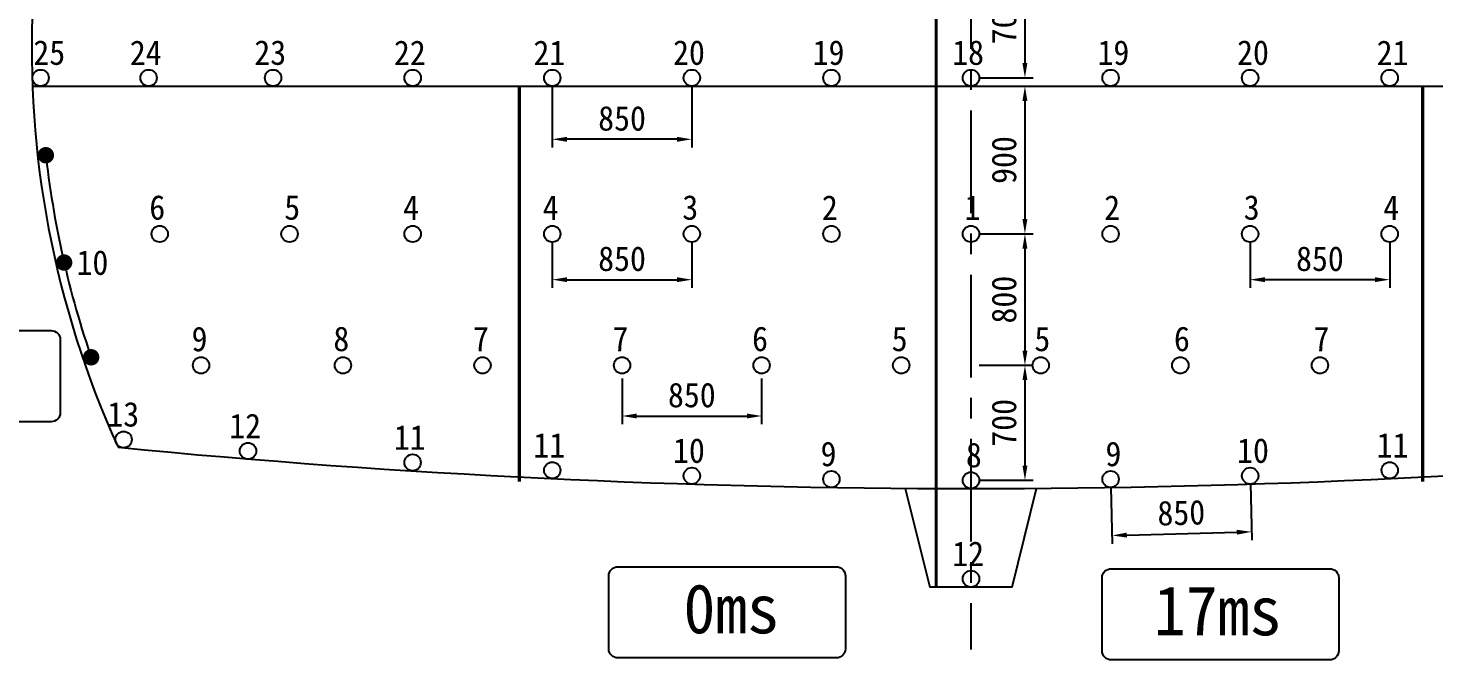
# Model space of a CAD drawing. Header units: millimetres. Extents: x -57518 to 189430, y -17322 to 123318.
# Drawn here: x 156538 to 165099, y -6217 to -2371 of the extents above; entities that cross this region are included whole.
import ezdxf
from ezdxf.enums import TextEntityAlignment as Align

# ---------------------------------------------------------------- set-up
doc = ezdxf.new("R2010")
doc.units = ezdxf.units.MM
doc.header["$LTSCALE"] = 500
doc.header["$PDMODE"] = 1
doc.linetypes.add('A-CENTR01', pattern=[2, 1.25, -0.25, 0.25, -0.25])
doc.linetypes.add('A-DASHD01', pattern=[0.75, 0.5, -0.25])
for name, color, linetype in [('CS-BLST', 4, 'Continuous'), ('CS-BLST-HIDL', 2, 'A-DASHD01'), ('CS-BLST-LIN3', 2, 'Continuous'), ('CS-BLST-TEX1', 6, 'Continuous'), ('CS-BLST-TEX2', 3, 'Continuous'), ('CS-CNTL', 1, 'A-CENTR01'), ('CS-DIMS', 1, 'Continuous'), ('CS-EXCV', 3, 'E-DIGLN01'), ('CS-TABL', 3, 'Continuous')]:
    doc.layers.add(name, color=color, linetype=linetype)
doc.styles.add('굴림체', font='')
doc.styles.get('굴림체').set_extended_font_data('GulimChe')
doc.linetypes.add('E-DIGLN01', pattern='A,0.9,-0.2,[19,kscals.shx,S=0.1,R=180,X=0,Y=0],0.9', length=2)
doc.dimstyles.new('DIM01-50', dxfattribs={"dimscale": 50, "dimtxt": 3, "dimasz": 1.8, "dimexe": 1, "dimexo": 1, "dimgap": 1, "dimtad": 1, "dimdec": 0, "dimzin": 9, "dimdsep": 46, "dimlunit": 6, "dimtxsty": '굴림체', "dimcen": 2.5, "dimclrt": 3, "dimadec": 4, "dimazin": 0, "dimtfac": 1, "dimtdec": 0, "dimtmove": 2, "dimatfit": 3, "dimfxl": 1, "dimtolj": 1, "dimtzin": 0, "dimarcsym": 0})

# ---------------------------------------------------------------- blocks, each defined once
blk = doc.blocks.new('*D159')
at = {"layer": 'CS-DIMS', "color": 0, "lineweight": -2, "transparency": 16777216}
for p, q in [((162330.2, -1973.8), (162658.7, -1973.8)), ((162608.7, -2063.8), (162608.7, -2583.8)), ((162330.2, -2673.8), (162658.7, -2673.8))]:
    blk.add_line(p, q, dxfattribs=at)
at = {"layer": 'CS-DIMS', "color": 0, "transparency": 16777216}
for points in [[(162593.7, -2063.8), (162623.7, -2063.8), (162608.7, -1973.8)], [(162593.7, -2583.8), (162623.7, -2583.8), (162608.7, -2673.8)]]:
    blk.add_solid(points, dxfattribs=at)
at = {"layer": 'Defpoints', "color": 0, "transparency": 16777216}
for p in [(162280.2, -1973.8), (162280.2, -2673.8), (162608.7, -2673.8)]:
    blk.add_point(p, dxfattribs=at)
at = {"layer": 'CS-DIMS', "color": 3, "transparency": 16777216, "insert": (162481.8, -2323.8), "char_height": 150, "attachment_point": 5, "rotation": 90, "style": '굴림체'}
blk.add_mtext('\\A1;700', dxfattribs=at)
blk = doc.blocks.new('*D92')
at = {"layer": 'CS-DIMS', "color": 0, "lineweight": -2, "transparency": 16777216}
for p, q in [((163131.5, -5166.3), (163140.4, -5509.6)), ((163981.5, -5144.2), (163990.4, -5487.4)), ((163229.1, -5457.3), (163899.2, -5439.8))]:
    blk.add_line(p, q, dxfattribs=at)
at = {"layer": 'CS-DIMS', "color": 0, "transparency": 16777216}
for points in [[(163228.7, -5442.3), (163229.5, -5472.3), (163139.1, -5459.6)], [(163898.8, -5424.8), (163899.6, -5454.8), (163989.1, -5437.5)]]:
    blk.add_solid(points, dxfattribs=at)
at = {"layer": 'Defpoints', "color": 0, "transparency": 16777216}
for p in [(163130.2, -5116.4), (163980.2, -5094.2), (163989.1, -5437.5)]:
    blk.add_point(p, dxfattribs=at)
at = {"layer": 'CS-DIMS', "color": 3, "transparency": 16777216, "insert": (163560.8, -5321.9), "char_height": 150, "attachment_point": 5, "rotation": 1.495, "style": '굴림체'}
blk.add_mtext('\\A1;850', dxfattribs=at)
blk = doc.blocks.new('*D93')
at = {"layer": 'CS-DIMS', "color": 0, "lineweight": -2, "transparency": 16777216}
for p, q in [((162330.2, -4423.8), (162658.7, -4423.8)), ((162608.7, -4513.8), (162608.7, -5033.8)), ((162330.2, -5123.8), (162658.7, -5123.8))]:
    blk.add_line(p, q, dxfattribs=at)
at = {"layer": 'CS-DIMS', "color": 0, "transparency": 16777216}
for points in [[(162593.7, -4513.8), (162623.7, -4513.8), (162608.7, -4423.8)], [(162593.7, -5033.8), (162623.7, -5033.8), (162608.7, -5123.8)]]:
    blk.add_solid(points, dxfattribs=at)
at = {"layer": 'Defpoints', "color": 0, "transparency": 16777216}
for p in [(162280.2, -4423.8), (162280.2, -5123.8), (162608.7, -5123.8)]:
    blk.add_point(p, dxfattribs=at)
at = {"layer": 'CS-DIMS', "color": 3, "transparency": 16777216, "insert": (162481.8, -4773.8), "char_height": 150, "attachment_point": 5, "rotation": 90, "style": '굴림체'}
blk.add_mtext('\\A1;700', dxfattribs=at)
blk = doc.blocks.new('*D94')
at = {"layer": 'CS-DIMS', "color": 0, "lineweight": -2, "transparency": 16777216}
for p, q in [((162330.2, -3623.8), (162658.7, -3623.8)), ((162608.7, -3713.8), (162608.7, -4333.8)), ((162330.2, -4423.8), (162658.7, -4423.8))]:
    blk.add_line(p, q, dxfattribs=at)
at = {"layer": 'CS-DIMS', "color": 0, "transparency": 16777216}
for points in [[(162593.7, -3713.8), (162623.7, -3713.8), (162608.7, -3623.8)], [(162593.7, -4333.8), (162623.7, -4333.8), (162608.7, -4423.8)]]:
    blk.add_solid(points, dxfattribs=at)
at = {"layer": 'Defpoints', "color": 0, "transparency": 16777216}
for p in [(162280.2, -3623.8), (162280.2, -4423.8), (162608.7, -4423.8)]:
    blk.add_point(p, dxfattribs=at)
at = {"layer": 'CS-DIMS', "color": 3, "transparency": 16777216, "insert": (162482, -4023.8), "char_height": 150, "attachment_point": 5, "rotation": 90, "style": '굴림체'}
blk.add_mtext('\\A1;800', dxfattribs=at)
blk = doc.blocks.new('*D95')
at = {"layer": 'CS-DIMS', "color": 0, "lineweight": -2, "transparency": 16777216}
for p, q in [((162330.2, -2723.8), (162658.7, -2723.8)), ((162608.7, -2813.8), (162608.7, -3533.8)), ((162330.2, -3623.8), (162658.7, -3623.8))]:
    blk.add_line(p, q, dxfattribs=at)
at = {"layer": 'CS-DIMS', "color": 0, "transparency": 16777216}
for points in [[(162593.7, -2813.8), (162623.7, -2813.8), (162608.7, -2723.8)], [(162593.7, -3533.8), (162623.7, -3533.8), (162608.7, -3623.8)]]:
    blk.add_solid(points, dxfattribs=at)
at = {"layer": 'Defpoints', "color": 0, "transparency": 16777216}
for p in [(162280.2, -2723.8), (162280.2, -3623.8), (162608.7, -3623.8)]:
    blk.add_point(p, dxfattribs=at)
at = {"layer": 'CS-DIMS', "color": 3, "transparency": 16777216, "insert": (162482, -3173.8), "char_height": 150, "attachment_point": 5, "rotation": 90, "style": '굴림체'}
blk.add_mtext('\\A1;900', dxfattribs=at)
blk = doc.blocks.new('*D97')
at = {"layer": 'CS-DIMS', "color": 0, "lineweight": -2, "transparency": 16777216}
for p, q in [((159730.2, -2723.8), (159730.2, -3097.8)), ((160580.2, -2723.8), (160580.2, -3097.8)), ((160490.2, -3047.8), (159820.2, -3047.8))]:
    blk.add_line(p, q, dxfattribs=at)
at = {"layer": 'CS-DIMS', "color": 0, "transparency": 16777216}
for points in [[(159820.2, -3032.8), (159820.2, -3062.8), (159730.2, -3047.8)], [(160490.2, -3032.8), (160490.2, -3062.8), (160580.2, -3047.8)]]:
    blk.add_solid(points, dxfattribs=at)
at = {"layer": 'Defpoints', "color": 0, "transparency": 16777216}
for p in [(159730.2, -2673.8), (160580.2, -2673.8), (159730.2, -3047.8)]:
    blk.add_point(p, dxfattribs=at)
at = {"layer": 'CS-DIMS', "color": 3, "transparency": 16777216, "insert": (160155.2, -2921.1), "char_height": 150, "attachment_point": 5, "style": '굴림체'}
blk.add_mtext('\\A1;850', dxfattribs=at)
blk = doc.blocks.new('*D100')
at = {"layer": 'CS-DIMS', "color": 0, "lineweight": -2, "transparency": 16777216}
for p, q in [((159730.2, -3673.8), (159730.2, -3952.3)), ((160580.2, -3673.8), (160580.2, -3952.3)), ((159820.2, -3902.3), (160490.2, -3902.3))]:
    blk.add_line(p, q, dxfattribs=at)
at = {"layer": 'CS-DIMS', "color": 0, "transparency": 16777216}
for points in [[(159820.2, -3887.3), (159820.2, -3917.3), (159730.2, -3902.3)], [(160490.2, -3887.3), (160490.2, -3917.3), (160580.2, -3902.3)]]:
    blk.add_solid(points, dxfattribs=at)
at = {"layer": 'Defpoints', "color": 0, "transparency": 16777216}
for p in [(159730.2, -3623.8), (160580.2, -3623.8), (160580.2, -3902.3)]:
    blk.add_point(p, dxfattribs=at)
at = {"layer": 'CS-DIMS', "color": 3, "transparency": 16777216, "insert": (160155.2, -3775.6), "char_height": 150, "attachment_point": 5, "style": '굴림체'}
blk.add_mtext('\\A1;850', dxfattribs=at)
blk = doc.blocks.new('*D104')
at = {"layer": 'CS-DIMS', "color": 0, "lineweight": -2, "transparency": 16777216}
for p, q in [((160155.2, -4503.8), (160155.2, -4782.3)), ((161005.2, -4503.8), (161005.2, -4782.3)), ((160245.2, -4732.3), (160915.2, -4732.3))]:
    blk.add_line(p, q, dxfattribs=at)
at = {"layer": 'CS-DIMS', "color": 0, "transparency": 16777216}
for points in [[(160245.2, -4717.3), (160245.2, -4747.3), (160155.2, -4732.3)], [(160915.2, -4717.3), (160915.2, -4747.3), (161005.2, -4732.3)]]:
    blk.add_solid(points, dxfattribs=at)
at = {"layer": 'Defpoints', "color": 0, "transparency": 16777216}
for p in [(160155.2, -4453.8), (161005.2, -4453.8), (161005.2, -4732.3)]:
    blk.add_point(p, dxfattribs=at)
at = {"layer": 'CS-DIMS', "color": 3, "transparency": 16777216, "insert": (160580.2, -4605.6), "char_height": 150, "attachment_point": 5, "style": '굴림체'}
blk.add_mtext('\\A1;850', dxfattribs=at)
blk = doc.blocks.new('*D105')
at = {"layer": 'CS-DIMS', "color": 0, "lineweight": -2, "transparency": 16777216}
for p, q in [((163980.2, -3673.8), (163980.2, -3952.3)), ((164830.2, -3673.8), (164830.2, -3952.3)), ((164740.2, -3902.3), (164070.2, -3902.3))]:
    blk.add_line(p, q, dxfattribs=at)
at = {"layer": 'CS-DIMS', "color": 0, "transparency": 16777216}
for points in [[(164070.2, -3887.3), (164070.2, -3917.3), (163980.2, -3902.3)], [(164740.2, -3887.3), (164740.2, -3917.3), (164830.2, -3902.3)]]:
    blk.add_solid(points, dxfattribs=at)
at = {"layer": 'Defpoints', "color": 0, "transparency": 16777216}
for p in [(163980.2, -3623.8), (164830.2, -3623.8), (163980.2, -3902.3)]:
    blk.add_point(p, dxfattribs=at)
at = {"layer": 'CS-DIMS', "color": 3, "transparency": 16777216, "insert": (164405.2, -3775.6), "char_height": 150, "attachment_point": 5, "style": '굴림체'}
blk.add_mtext('\\A1;850', dxfattribs=at)

msp = doc.modelspace()

# ---------------------------------------------------------------- linework, layer by layer
at = {"layer": 'CS-BLST', "lineweight": 0, "const_width": 50, "elevation": 0}
for points in [[(156664.5, -3161.6, 1), (156627.8, -3127.7, 1)], [(156777.5, -3813.1, 1), (156737.5, -3783.2, 1)], [(156943.4, -4387.8, 1), (156900.5, -4362.1, 1)]]:
    msp.add_lwpolyline(points, format="xyb", close=True, dxfattribs=at)
at = {"layer": 'CS-BLST'}
for centre in [(156614.1, -2673.8, 0), (157272, -2673.8, 0), (158030.2, -2673.8, 0), (158880.2, -2673.8, 0), (159730.2, -2673.8, 0), (160580.2, -2673.8, 0), (161430.2, -2673.8, 0), (162280.2, -2673.8, 0), (163130.2, -2673.8, 0), (163980.2, -2673.8, 0), (164830.2, -2673.8, 0), (157340, -3623.8, 0), (158130.2, -3623.8, 0), (158880.2, -3623.8, 0), (159730.2, -3623.8, 0), (160580.2, -3623.8, 0), (161430.2, -3623.8, 0), (162280.2, -3623.8, 0), (163130.2, -3623.8, 0), (163980.2, -3623.8, 0), (164830.2, -3623.8, 0), (157591.6, -4423.8, 0), (158455.2, -4423.8, 0), (159305.2, -4423.8, 0), (160155.2, -4423.8, 0), (161005.2, -4423.8, 0), (161855.2, -4423.8, 0), (162705.2, -4423.8, 0), (163555.2, -4423.8, 0), (164405.2, -4423.8, 0), (157119.6, -4875.9, 0), (157877.3, -4945.5, 0), (158879.5, -5015.6, 0), (159729.9, -5062.9, 0), (160580.1, -5096.7, 0), (163980.3, -5096.7, 0), (164830.5, -5062.9, 0), (161430.2, -5117, 0), (162280.2, -5123.8, 0), (163130.2, -5117, 0), (162280.2, -5723.8, 0)]:
    msp.add_circle(centre, 50, dxfattribs=at)
at = {"layer": 'CS-BLST-HIDL', "const_width": 20, "elevation": 0}
for points in [[(162068.2, -2163.8), (162068.2, -2723.8)], [(159528.9, -2723.8), (159528.9, -5133)], [(162068.2, -2723.8), (162068.2, -5773.8)], [(165031.5, -2723.8), (165031.5, -5133)]]:
    msp.add_lwpolyline(points, dxfattribs=at)
at = {"layer": 'CS-BLST-LIN3', "elevation": 0, "flags": 128}
msp.add_lwpolyline([(156643.4, -3119.8, 0.056667), (156930.1, -4398.6)], format="xyb", dxfattribs=at)
at = {"layer": 'CS-CNTL'}
msp.add_line((162280.2, 4128, 0), (162280.2, -6153, 0), dxfattribs=at)
at = {"layer": 'CS-EXCV'}
for q in [(162680.2, -5173.8, 0), (162030.2, -5773.8, 0)]:
    msp.add_line((162530.2, -5773.8, 0), q, dxfattribs=at)
at = {"layer": 'CS-EXCV', "elevation": 0, "flags": 128}
msp.add_lwpolyline([(167474.4, -4922.9, 0.242296), (167216.5, 426.2, 0.57735), (157343.8, 426.2, 0.242296), (157086, -4922.9)], format="xyb", dxfattribs=at)
for points in [[(156564.4, -2723.8), (167995.9, -2723.8)], [(161880.2, -5173.8), (162030.2, -5773.8)]]:
    msp.add_lwpolyline(points, dxfattribs=at)
at = {"layer": 'CS-EXCV'}
msp.add_arc((162280.2, 48723.4, 0), 53897.2, 264.46968, 275.53032, dxfattribs=at)
at = {"layer": 'CS-TABL', "elevation": 0}
for points in [[(155292.2, -4712.9), (155292.2, -4267.4, -0.414214), (155347.1, -4212.5), (156678.8, -4212.5, -0.414214), (156733.7, -4267.4), (156733.7, -4712.9, -0.414214), (156678.8, -4767.7), (155347.1, -4767.7, -0.414214)], [(160074.6, -6150.5), (160074.6, -5705.1, -0.414214), (160129.4, -5650.2), (161461.1, -5650.2, -0.414214), (161516, -5705.1), (161516, -6150.5, -0.414214), (161461.1, -6205.4), (160129.4, -6205.4, -0.414214)], [(163078.9, -6162.2), (163078.9, -5716.7, -0.414214), (163133.8, -5661.8), (164465.5, -5661.8, -0.414214), (164520.4, -5716.7), (164520.4, -6162.2, -0.414214), (164465.5, -6217), (163133.8, -6217, -0.414214)]]:
    msp.add_lwpolyline(points, format="xyb", close=True, dxfattribs=at)

# ---------------------------------------------------------------- texts
at = {"layer": 'CS-BLST-TEX1', "style": '굴림체'}
for s, p in [('  0ms', (160626.4, -5905.3, 0)), ('  17ms', (163588.3, -5916.9, 0))]:
    msp.add_text(s, height=300, dxfattribs=at).set_placement(p, align=Align.MIDDLE_CENTER)
at = {"layer": 'CS-BLST-TEX2', "style": '굴림체'}
for s, p in [('25', (156667, -2520.8, 0)), ('24', (157254.5, -2520.8, 0)), ('23', (158012.7, -2520.8, 0)), ('22', (158862.7, -2520.8, 0)), ('21', (159712.7, -2520.8, 0)), ('20', (160562.7, -2520.8, 0)), ('19', (161412.7, -2520.8, 0)), ('18', (162262.7, -2520.8, 0)), ('2', (163139.7, -3463.7, 0)), ('3', (163989.7, -3463.7, 0)), ('4', (164839.7, -3463.7, 0)), ('5', (162714.7, -4263.7, 0)), ('6', (163564.7, -4263.7, 0)), ('7', (164414.7, -4263.7, 0)), ('13', (157117.8, -4722.9, 0)), ('12', (157859.8, -4792.6, 0)), ('11', (158862.1, -4862.7, 0)), ('11', (159712.4, -4910, 0)), ('10', (160562.6, -4943.8, 0)), ('9', (161412.7, -4964.1, 0)), ('12', (162262.7, -5570.8, 0))]:
    msp.add_text(s, height=150, dxfattribs=at).set_placement(p, align=Align.MIDDLE)
for s, p in [('19', (163147.6, -2520.8, 0)), ('20', (163997.6, -2520.8, 0)), ('21', (164847.6, -2520.8, 0)), ('6', (157324.7, -3463.7, 0)), ('5', (158146.6, -3463.7, 0)), ('4', (158870.6, -3463.7, 0)), ('4', (159720.6, -3463.7, 0)), ('3', (160570.6, -3463.7, 0)), ('2', (161420.6, -3463.7, 0)), ('1', (162289.7, -3463.7, 0)), ('10', (156929.8, -3799.2, 0)), ('9', (157582, -4264.5, 0)), ('8', (158445.6, -4263.7, 0)), ('7', (159295.6, -4263.7, 0)), ('7', (160145.6, -4263.7, 0)), ('6', (160995.6, -4263.7, 0)), ('5', (161845.6, -4263.7, 0)), ('10', (163997.7, -4943.8, 0)), ('11', (164847.9, -4910, 0)), ('8', (162297.6, -4970.8, 0)), ('9', (163147.6, -4964.1, 0))]:
    msp.add_text(s, height=150, rotation=360, dxfattribs=at).set_placement(p, align=Align.MIDDLE)

# ---------------------------------------------------------------- dimensions: what is measured, and where the dimension line sits
at = {"layer": 'CS-DIMS'}
for base, p1, p2, angle, picture, middle in [((162608.7, -2673.8, 0), (162280.2, -1973.8, 0), (162280.2, -2673.8, 0), 90, '*D159', (162481.8, -2323.8, 0)), ((159730.2, -3047.8, 0), (160580.2, -2673.8, 0), (159730.2, -2673.8, 0), 180, '*D97', (160155.2, -2921.1, 0)), ((162608.7, -3623.8, 0), (162280.2, -2723.8, 0), (162280.2, -3623.8, 0), 90, '*D95', (162482, -3173.8, 0)), ((162608.7, -4423.8, 0), (162280.2, -3623.8, 0), (162280.2, -4423.8, 0), 90, '*D94', (162482, -4023.8, 0)), ((163980.2, -3902.3, 0), (164830.2, -3623.8, 0), (163980.2, -3623.8, 0), 180, '*D105', (164405.2, -3775.6, 0)), ((162608.7, -5123.8, 0), (162280.2, -4423.8, 0), (162280.2, -5123.8, 0), 90, '*D93', (162481.8, -4773.8, 0))]:
    dim = msp.add_linear_dim(base=base, p1=p1, p2=p2, angle=angle, dimstyle='DIM01-50', dxfattribs=at)
    dim.commit()
    dim.dimension.update_dxf_attribs({"geometry": picture, "text_midpoint": middle})
for base, p1, p2, picture, middle in [((160580.2, -3902.3, 0), (159730.2, -3623.8, 0), (160580.2, -3623.8, 0), '*D100', (160155.2, -3775.6, 0)), ((161005.2, -4732.3, 0), (160155.2, -4453.8, 0), (161005.2, -4453.8, 0), '*D104', (160580.2, -4605.6, 0))]:
    dim = msp.add_linear_dim(base=base, p1=p1, p2=p2, dimstyle='DIM01-50', dxfattribs=at)
    dim.commit()
    dim.dimension.update_dxf_attribs({"geometry": picture, "text_midpoint": middle})
dim = msp.add_aligned_dim(p1=(163130.2, -5116.4, 0), p2=(163980.2, -5094.2, 0), distance=-343.4, text='850', dimstyle='DIM01-50', dxfattribs=at)
dim.commit()
dim.dimension.update_dxf_attribs({"geometry": '*D92', "text_midpoint": (163560.8, -5321.9, 0)})

doc.saveas('drawing.dxf')
